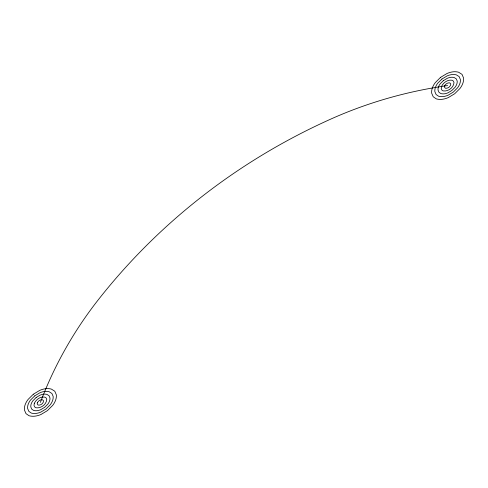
<?xml version="1.0" encoding="UTF-8"?>
<svg xmlns="http://www.w3.org/2000/svg" width="488" height="488" viewBox="0 0 488 488"><rect width="100%" height="100%" fill="white"/><g stroke="black" fill="none" stroke-linecap="round" stroke-linejoin="round"><path stroke-width="0.73" d="M40.382 402.429A434.692 410.011 19 0 1 98.527 299.473A656.702 619.412 19 0 1 329.778 119.542A434.692 410.011 19 0 1 447.618 85.565M34.312 403.283L34.008 405.473L34.624 406.907L35.844 407.755C40.821 408.627 46.531 404.534 46.757 399.379L46.14 397.946L44.78 397.098C40.4 396.317 36.112 399.44 34.312 403.283M37.344 402.856L37.198 403.954L38.113 405.089C40.602 405.528 43.456 403.478 43.572 400.904L42.584 399.764C40.394 399.373 38.247 400.935 37.344 402.856M441.542 86.419L441.243 88.609L441.86 90.042L443.074 90.89C448.051 91.762 453.761 87.669 453.993 82.515L453.376 81.081L452.016 80.233C447.636 79.453 443.342 82.576 441.542 86.419M444.58 85.992L444.428 87.09L445.349 88.224C447.838 88.663 450.692 86.614 450.802 84.04L449.814 82.899C447.624 82.509 445.483 84.07 444.58 85.992M33.306 394.249L28.109 399.422A21.734 20.502 19 0 0 25.199 404.57A13.877 13.091 19 0 0 24.449 410.048L25.986 413.629L29.03 415.739A14.738 13.902 19 0 0 35.209 416.13A21.734 20.502 19 0 0 41.096 414.434L47.458 410.603L52.661 405.436A21.734 20.502 19 0 0 55.571 400.288A13.877 13.091 19 0 0 56.321 394.81L54.784 391.224L51.374 389.095A13.877 13.091 19 0 0 45.561 388.722A21.734 20.502 19 0 0 39.668 390.424L33.306 394.249M34.721 395.884L30.561 400.02A17.385 16.403 19 0 0 28.237 404.137A11.102 10.474 19 0 0 27.633 408.523L28.865 411.39L31.305 413.074A11.791 11.12 19 0 0 36.24 413.391A17.385 16.403 19 0 0 40.955 412.031L46.043 408.968L50.203 404.833A17.385 16.403 19 0 0 52.533 400.715A11.102 10.474 19 0 0 53.131 396.329L51.899 393.468L49.178 391.76A11.102 10.474 19 0 0 44.524 391.467A17.385 16.403 19 0 0 39.809 392.822L34.721 395.884M36.136 397.525L33.019 400.624A13.042 12.298 19 0 0 31.275 403.71A8.326 7.857 19 0 0 30.823 406.998L31.744 409.151L33.574 410.414A8.839 8.339 19 0 0 37.277 410.652A13.042 12.298 19 0 0 40.815 409.633L44.628 407.334L47.751 404.235A13.042 12.298 19 0 0 49.495 401.142A8.326 7.857 19 0 0 49.947 397.854L49.02 395.707L46.976 394.426A8.326 7.857 19 0 0 43.487 394.206A13.042 12.298 19 0 0 39.955 395.225L36.136 397.525M440.542 77.385L435.339 82.557A21.734 20.502 19 0 0 432.429 87.706A13.877 13.091 19 0 0 431.679 93.184L433.216 96.764L436.266 98.875A14.738 13.902 19 0 0 442.439 99.265A21.734 20.502 19 0 0 448.332 97.569L454.694 93.739L459.891 88.572A21.734 20.502 19 0 0 462.801 83.424A13.877 13.091 19 0 0 463.551 77.946L462.014 74.359L458.61 72.23A13.877 13.091 19 0 0 452.791 71.858A21.734 20.502 19 0 0 446.904 73.56L440.542 77.385M441.957 79.019L437.797 83.155A17.385 16.403 19 0 0 435.467 87.273A11.102 10.474 19 0 0 434.869 91.659L436.101 94.526L438.535 96.209A11.791 11.12 19 0 0 443.476 96.526A17.385 16.403 19 0 0 448.191 95.166L453.279 92.104L457.439 87.968A17.385 16.403 19 0 0 459.763 83.851A11.102 10.474 19 0 0 460.367 79.471L459.135 76.604L456.408 74.896A11.102 10.474 19 0 0 451.76 74.603A17.385 16.403 19 0 0 447.045 75.957L441.957 79.019M443.372 80.66L440.249 83.759A13.042 12.298 19 0 0 438.505 86.846A8.326 7.857 19 0 0 438.053 90.134L438.98 92.287L440.804 93.55A8.839 8.339 19 0 0 444.513 93.787A13.042 12.298 19 0 0 448.045 92.769L451.864 90.469L454.981 87.37A13.042 12.298 19 0 0 456.725 84.278A8.326 7.857 19 0 0 457.177 80.99L456.256 78.843L454.212 77.561A8.326 7.857 19 0 0 450.723 77.342A13.042 12.298 19 0 0 447.185 78.361L443.372 80.66"/></g></svg>
